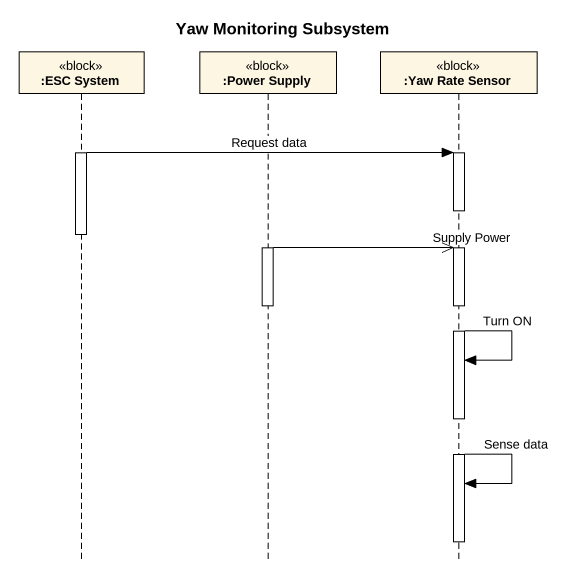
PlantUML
@startuml
title Yaw Monitoring Subsystem
hide footbox
participant ":ESC System" as ESC_System <<block>>
participant ":Power Supply" as Power_Supply <<block>>
participant ":Yaw Rate Sensor" as Yaw_Rate_Sensor <<block>>

activate ESC_System
ESC_System -> Yaw_Rate_Sensor : Request data
activate Yaw_Rate_Sensor
deactivate Yaw_Rate_Sensor
deactivate ESC_System
activate Power_Supply
Power_Supply ->> Yaw_Rate_Sensor : Supply Power
activate Yaw_Rate_Sensor
deactivate Power_Supply
Yaw_Rate_Sensor -> Yaw_Rate_Sensor : Turn ON
Yaw_Rate_Sensor -> Yaw_Rate_Sensor : Sense data
deactivate Yaw_Rate_Sensor
@enduml
